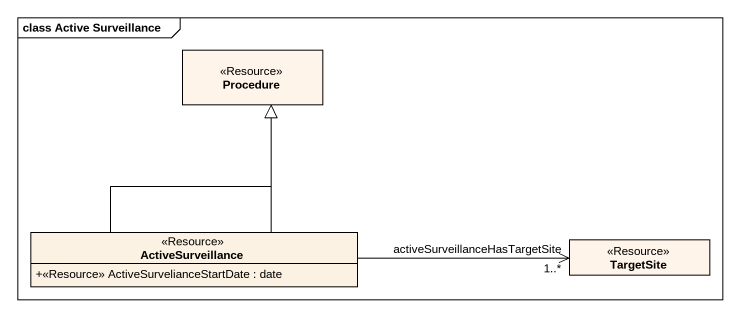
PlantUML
@startuml
mainframe class Active Surveillance
hide circle
hide empty members
skinparam classAttributeIconSize 0
class Procedure <<Resource>> #FFF4EA
class ActiveSurveillance <<Resource>> {
  +<<Resource>> ActiveSurvelianceStartDate : date
}
class TargetSite <<Resource>> #FFF4EA
ActiveSurveillance -up-|> Procedure
ActiveSurveillance -up-|> Procedure
ActiveSurveillance -right-> "activeSurveillanceHasTargetSite\n1..*" TargetSite
@enduml
